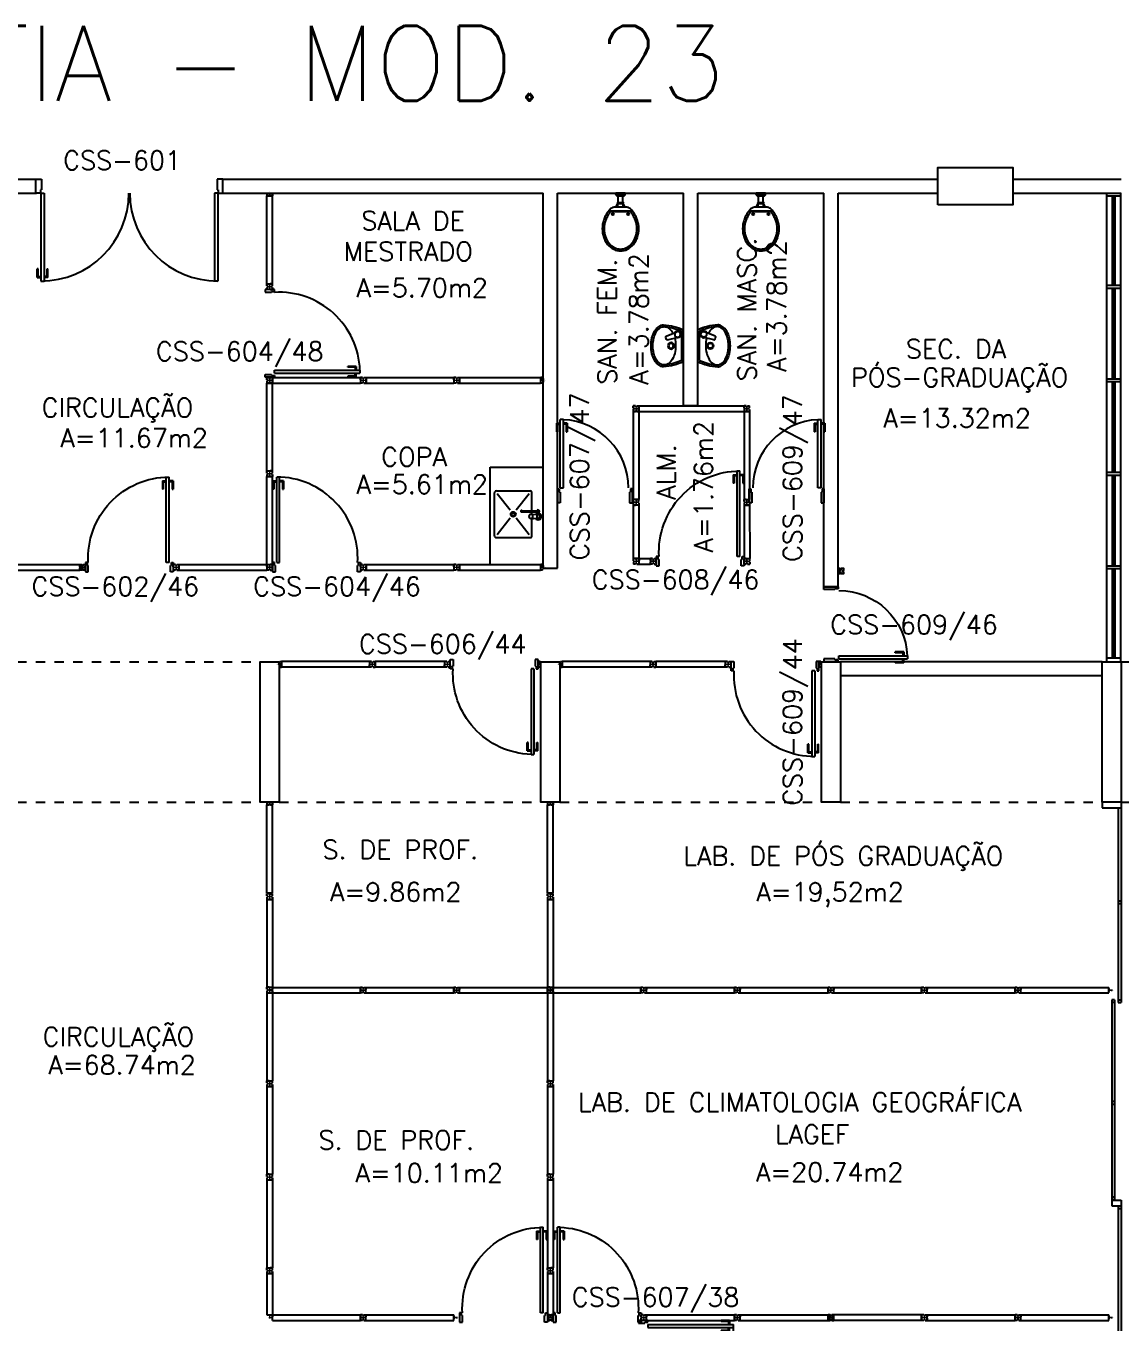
# Model space of a CAD drawing. Extents: x 0 to 244, y -71 to 76.
# Drawn here: x 132.47 to 144.17, y -16.8 to -2.93 of the extents above; entities that cross this region are included whole.
import ezdxf
from ezdxf.enums import TextEntityAlignment as Align

# ---------------------------------------------------------------- set-up
doc = ezdxf.new("R2010")
doc.units = 0
doc.header["$LTSCALE"] = 0.01
doc.header["$MEASUREMENT"] = 0
doc.linetypes.add('HIDDEN2', pattern=[0.1875, 0.125, -0.0625])
doc.layers.get('0').update_dxf_attribs({"linetype": 'CONTINUOUS'})
for name, color, linetype in [('ALV', 2, 'CONTINUOUS'), ('APSAN', 1, 'CONTINUOUS'), ('DIV', 2, 'CONTINUOUS'), ('ESQ', 1, 'CONTINUOUS'), ('ESTR', 3, 'CONTINUOUS'), ('PROJ', 1, 'HIDDEN2'), ('TEXTO', 2, 'CONTINUOUS'), ('TEXTO-ENDEREÇO', 2, 'CONTINUOUS'), ('USO', 2, 'CONTINUOUS'), ('ÁREA', 2, 'CONTINUOUS')]:
    doc.layers.add(name, color=color, linetype=linetype)
doc.layers.get('0').freeze()
doc.styles.add('1', font='romans.shx')
doc.styles.add('UNB-100', font='simplex.shx', dxfattribs={"height": 0.2})
doc.styles.add('UNB-100-1', font='simplex.shx', dxfattribs={"height": 0.2})

# ---------------------------------------------------------------- blocks, each defined once
blk = doc.blocks.new('PILAR-SSN')
blk.add_lwpolyline([(0.197, -26.452), (0.197, -27.952), (-0.003, -27.952), (-0.003, -26.452)], close=True)
blk = doc.blocks.new('PDV2E-SSN')
at = {"layer": 'DIV'}
for p, q in [((0.034, 0.925), (0.034, 0.835)), ((0.034, 0.925), (0.074, 0.925)), ((0.044, 0.835), (0.034, 0.835)), ((0.044, 0.915), (0.044, 0.835)), ((0.044, 0.915), (0.074, 0.915)), ((0.076, 0.05), (0.076, 0.965)), ((0.106, 0.965), (0.076, 0.965)), ((0.106, 0.05), (0.106, 0.965)), ((0.148, 0.925), (0.108, 0.925)), ((0.138, 0.915), (0.108, 0.915)), ((0.138, 0.915), (0.138, 0.835)), ((0.138, 0.835), (0.148, 0.835)), ((0.148, 0.925), (0.148, 0.835)), ((0.031, 0.05), (0.031, -0.05)), ((0.051, 0.05), (0.031, 0.05)), ((0.051, 0.02), (0.051, 0.05)), ((0.051, 0.02), (0.061, 0.02)), ((0.061, -0.05), (0.061, 0.02)), ((0.076, 0.05), (0.106, 0.05)), ((0.95, 0.02), (0.94, 0.02)), ((0.94, -0.05), (0.94, 0.02)), ((0.95, 0.02), (0.95, 0.05)), ((0.95, 0.05), (0.97, 0.05)), ((0.97, 0.05), (0.97, 0.035)), ((0.97, 0.035), (0.97, -0.035)), ((0.031, -0.05), (0.061, -0.05)), ((0.97, -0.05), (0.94, -0.05)), ((0.97, -0.035), (0.97, -0.05))]:
    blk.add_line(p, q, dxfattribs=at)
at = {"layer": 'DIV', "color": 1}
blk.add_arc((0.076, 0.1), 0.865, 356.6786, 90, dxfattribs=at)
blk = doc.blocks.new('PDV2D-SSN')
at = {"color": 2}
for p, q in [((-0.148, 0.925), (-0.108, 0.925)), ((-0.148, 0.925), (-0.148, 0.835)), ((-0.138, 0.915), (-0.108, 0.915)), ((-0.138, 0.915), (-0.138, 0.835)), ((-0.106, 0.05), (-0.106, 0.965)), ((-0.076, 0.05), (-0.076, 0.965)), ((-0.034, 0.925), (-0.074, 0.925)), ((-0.044, 0.915), (-0.074, 0.915)), ((-0.044, 0.915), (-0.044, 0.835)), ((-0.044, 0.835), (-0.034, 0.835)), ((-0.034, 0.925), (-0.034, 0.835)), ((-0.076, 0.05), (-0.106, 0.05))]:
    blk.add_line(p, q, dxfattribs=at)
for p, q in [((-0.138, 0.835), (-0.148, 0.835)), ((-0.106, 0.965), (-0.076, 0.965)), ((-0.95, 0.05), (-0.97, 0.05)), ((-0.97, 0.05), (-0.97, 0.035)), ((-0.97, 0.035), (-0.97, -0.035)), ((-0.95, 0.02), (-0.95, 0.05)), ((-0.95, 0.02), (-0.94, 0.02)), ((-0.94, -0.05), (-0.94, 0.02)), ((-0.051, 0.02), (-0.061, 0.02)), ((-0.061, -0.05), (-0.061, 0.02)), ((-0.051, 0.05), (-0.031, 0.05)), ((-0.051, 0.02), (-0.051, 0.05)), ((-0.031, 0.05), (-0.031, -0.05)), ((-0.97, -0.035), (-0.97, -0.05)), ((-0.97, -0.05), (-0.94, -0.05)), ((-0.031, -0.05), (-0.061, -0.05))]:
    blk.add_line(p, q)
at = {"color": 1}
blk.add_arc((-0.076, 0.1), 0.865, 91.988, 183.3214, dxfattribs=at)
blk = doc.blocks.new('MDIVMT-SSN')
for p, q in [((-0.03, 0.03), (-0.03, 0.006)), ((-0.008, 0.03), (-0.03, 0.03)), ((-0.0185, 0.006), (-0.03, 0.006)), ((-0.0185, -0.006), (-0.0185, 0.006)), ((-0.008, 0.03), (-0.008, 0.02)), ((-0.008, 0.02), (0.008, 0.02)), ((-0.0051, 0), (0.0051, 0)), ((-0.0051, 0), (0.0051, 0)), ((0, -0.0051), (0, 0.0051)), ((0, -0.0051), (0, 0.0051)), ((0.008, 0.03), (0.008, 0.02)), ((0.008, 0.03), (0.03, 0.03)), ((0.0205, 0.006), (0.03, 0.006)), ((0.0205, -0.006), (0.0205, 0.006)), ((0.0205, 0.006), (0.03, 0.006)), ((0.0205, -0.006), (0.0205, 0.006)), ((0.03, 0.03), (0.03, -0.03)), ((0.03, 0.03), (0.47, 0.03)), ((0.03, 0.006), (0.03, 0.03)), ((0.03, 0.009), (0.03, 0.027)), ((0.03, 0.005), (0.03, -0.005)), ((0.47, 0.03), (0.47, -0.03)), ((0.4795, 0.006), (0.47, 0.006)), ((0.47, 0.005), (0.47, -0.005)), ((0.4795, -0.006), (0.4795, 0.006)), ((0.4949, 0), (0.5051, 0)), ((0.5051, 0), (0.4949, 0)), ((0.5, -0.0051), (0.5, 0.0051)), ((-0.0185, -0.006), (-0.03, -0.006)), ((-0.03, -0.03), (-0.03, -0.006)), ((-0.008, -0.03), (-0.03, -0.03)), ((-0.008, -0.03), (-0.008, -0.02)), ((-0.008, -0.02), (0.008, -0.02)), ((0.008, -0.03), (0.008, -0.02)), ((0.008, -0.03), (0.03, -0.03)), ((0.0205, -0.006), (0.03, -0.006)), ((0.0205, -0.006), (0.03, -0.006)), ((0.03, -0.006), (0.03, -0.03)), ((0.03, -0.03), (0.03, -0.009)), ((0.03, -0.009), (0.03, -0.027)), ((0.03, -0.03), (0.47, -0.03)), ((0.4795, -0.006), (0.47, -0.006))]:
    blk.add_line(p, q)
blk = doc.blocks.new('ESQCD-SSN')
for p, q in [((0, 0), (0, -0.06)), ((0.2, 0), (0.2, -2.143)), ((0, -0.06), (0.2, -0.06)), ((0.17, -0.06), (0.17, -2.143)), ((0.17, -1.056), (0.2, -1.056)), ((0.17, -1.086), (0.2, -1.086)), ((0.1, -2.113), (0.1, -4.253)), ((0.13, -2.113), (0.1, -2.113)), ((0.13, -2.143), (0.1, -2.143)), ((0.13, -2.113), (0.13, -4.253)), ((0.17, -2.113), (0.2, -2.113)), ((0.17, -2.143), (0.2, -2.143)), ((0.1, -3.199), (0.13, -3.199)), ((0.1, -3.229), (0.13, -3.229)), ((0.13, -4.223), (0.1, -4.223)), ((0.13, -4.253), (0.1, -4.253)), ((0.1, -4.256), (0.1, -4.316)), ((0.1, -4.256), (0.2, -4.256)), ((0.2, -4.256), (0.2, -6.443)), ((0.1, -4.316), (0.2, -4.316)), ((0.17, -4.316), (0.17, -6.443)), ((0.17, -4.346), (0.2, -4.346))]:
    blk.add_line(p, q)
blk = doc.blocks.new('DIV-SSN')
for p, q in [((-0.005, 0), (0.005, 0)), ((0, 0.005), (0, -0.005)), ((-0.03, -0.03), (-0.03, -0.97)), ((0.03, -0.03), (-0.03, -0.03)), ((-0.03, -0.03), (-0.009, -0.03)), ((-0.009, -0.03), (-0.027, -0.03)), ((-0.006, -0.02), (0.006, -0.02)), ((-0.006, -0.02), (-0.006, -0.03)), ((-0.005, -0.022), (0.005, -0.022)), ((-0.005, -0.022), (-0.005, -0.029)), ((0.005, -0.029), (-0.005, -0.029)), ((0.005, -0.03), (-0.005, -0.03)), ((0.005, -0.022), (0.005, -0.029)), ((0.006, -0.02), (0.006, -0.03)), ((0.03, -0.03), (0.03, -0.97)), ((0.03, -0.97), (-0.03, -0.97)), ((-0.006, -0.98), (-0.006, -0.97)), ((0.005, -0.97), (-0.005, -0.97)), ((0.006, -0.98), (0.006, -0.97)), ((0.007, -0.999), (-0.007, -0.999)), ((-0.006, -0.98), (0.006, -0.98)), ((0, -0.991), (0, -1.006))]:
    blk.add_line(p, q)
blk = doc.blocks.new('MTT-SSN')
for p, q in [((-0.0051, 0), (0.0051, 0)), ((0, -0.0051), (0, 0.0051))]:
    blk.add_line(p, q)
blk.add_lwpolyline([(-0.008, 0.03), (-0.008, 0.02), (0.008, 0.02), (0.008, 0.03), (0.03, 0.03), (0.03, 0.006), (0.0205, 0.006), (0.0205, -0.006), (0.03, -0.006), (0.03, -0.03), (0.008, -0.03), (0.008, -0.02), (-0.008, -0.02), (-0.008, -0.03), (-0.03, -0.03), (-0.03, -0.006), (-0.0185, -0.006), (-0.0185, 0.006), (-0.03, 0.006), (-0.03, 0.03)], close=True)
blk = doc.blocks.new('DIVMT-SSN')
for p, q in [((-0.03, 0.008), (-0.03, 0.03)), ((-0.006, 0.03), (-0.03, 0.03)), ((-0.03, 0.008), (-0.02, 0.008)), ((-0.02, -0.008), (-0.02, 0.008)), ((-0.006, 0.02), (-0.006, 0.03)), ((0.006, 0.02), (-0.006, 0.02)), ((-0.005, 0), (0.005, 0)), ((0.005, 0), (-0.005, 0)), ((0, 0.005), (0, -0.005)), ((0, -0.005), (0, 0.005)), ((0.006, 0.03), (0.03, 0.03)), ((0.006, 0.02), (0.006, 0.03)), ((0.03, 0.008), (0.02, 0.008)), ((0.02, -0.008), (0.02, 0.008)), ((0.03, 0.008), (0.03, 0.03)), ((-0.03, -0.008), (-0.03, -0.03)), ((-0.03, -0.008), (-0.02, -0.008)), ((-0.03, -0.03), (-0.03, -0.97)), ((-0.03, -0.03), (-0.009, -0.03)), ((0.03, -0.03), (-0.03, -0.03)), ((-0.03, -0.03), (-0.006, -0.03)), ((-0.009, -0.03), (-0.027, -0.03)), ((-0.006, -0.02), (-0.006, -0.03)), ((-0.006, -0.02), (0.006, -0.02)), ((-0.006, -0.02), (-0.006, -0.03)), ((0.006, -0.02), (-0.006, -0.02)), ((0.005, -0.03), (-0.005, -0.03)), ((0.006, -0.02), (0.006, -0.03)), ((0.006, -0.02), (0.006, -0.03)), ((0.03, -0.03), (0.006, -0.03)), ((0.03, -0.008), (0.02, -0.008)), ((0.03, -0.008), (0.03, -0.03)), ((0.03, -0.03), (0.03, -0.97)), ((0.03, -0.97), (-0.03, -0.97)), ((-0.006, -0.98), (-0.006, -0.97)), ((0.005, -0.97), (-0.005, -0.97)), ((0.006, -0.98), (0.006, -0.97)), ((-0.006, -0.98), (0.006, -0.98)), ((0.006, -1.001), (-0.006, -1.001)), ((0, -0.994), (0, -1.007)), ((0, -1.02), (0, -1.021))]:
    blk.add_line(p, q)
blk = doc.blocks.new('DIVINI-SSN')
for p, q in [((-0.02, 0), (-0.02, -0.008)), ((-0.02, 0), (0.02, 0)), ((0, 0.005), (0, -0.005)), ((0.02, 0), (0.02, -0.008)), ((-0.03, -0.008), (-0.02, -0.008)), ((-0.03, -0.008), (-0.03, -0.028)), ((-0.03, -0.028), (-0.008, -0.028)), ((-0.03, -0.03), (0.03, -0.03)), ((-0.03, -0.975), (-0.03, -0.03)), ((-0.009, -0.03), (-0.027, -0.03)), ((-0.008, -0.019), (0.008, -0.019)), ((-0.008, -0.019), (-0.008, -0.028)), ((-0.006, -0.021), (-0.006, -0.03)), ((0.006, -0.021), (-0.006, -0.021)), ((-0.006, -0.023), (-0.006, -0.027)), ((-0.004, -0.021), (0.004, -0.021)), ((0.006, -0.021), (0.006, -0.03)), ((0.006, -0.023), (0.006, -0.027)), ((0.008, -0.019), (0.008, -0.028)), ((0.03, -0.028), (0.008, -0.028)), ((0.009, -0.03), (0.027, -0.03)), ((0.03, -0.008), (0.02, -0.008)), ((0.03, -0.008), (0.03, -0.028)), ((0.03, -0.975), (0.03, -0.03)), ((-0.03, -0.975), (0.03, -0.975)), ((-0.006, -0.985), (-0.006, -0.975)), ((0.006, -0.985), (-0.006, -0.985)), ((0.006, -1.01), (-0.006, -1.01)), ((0, -1.003), (0, -1.018)), ((0.006, -0.985), (0.006, -0.975)), ((0.03, -0.975), (0.009, -0.975))]:
    blk.add_line(p, q)
blk = doc.blocks.new('MTINI-SSN')
for p, q in [((-0.03, 0.008), (-0.03, 0.028)), ((-0.03, 0.028), (-0.008, 0.028)), ((-0.03, 0.008), (-0.02, 0.008)), ((-0.02, 0), (-0.02, 0.008)), ((-0.001, 0), (-0.02, 0)), ((-0.008, 0.019), (-0.008, 0.028)), ((0.008, 0.019), (-0.008, 0.019)), ((0.005, 0), (-0.005, 0)), ((0.02, 0), (-0.001, 0)), ((0, -0.005), (0, 0.005)), ((0.008, 0.019), (0.008, 0.028)), ((0.03, 0.028), (0.008, 0.028)), ((0.03, 0.008), (0.02, 0.008)), ((0.02, 0), (0.02, 0.008)), ((0.03, 0.008), (0.03, 0.028))]:
    blk.add_line(p, q)
blk = doc.blocks.new('PTDP-SSN')
at = {"color": 2}
for p, q in [((0.055, 1.015), (0.09, 1.015)), ((0.055, 0.075), (0.055, 1.015)), ((0.09, 0.075), (0.09, 1.015)), ((1.91, 0.075), (1.91, 1.015)), ((1.945, 1.015), (1.91, 1.015)), ((1.945, 0.075), (1.945, 1.015)), ((0.05, 0.075), (0, 0.075)), ((0, 0.075), (0, -0.075)), ((0.05, 0.04), (0.05, 0.075)), ((0.06, 0.04), (0.05, 0.04)), ((0.055, 0.075), (0.09, 0.075)), ((0.06, -0.075), (0.06, 0.04)), ((1.945, 0.075), (1.91, 0.075)), ((1.94, -0.075), (1.94, 0.04)), ((1.94, 0.04), (1.95, 0.04)), ((1.95, 0.04), (1.95, 0.075)), ((1.95, 0.075), (2, 0.075)), ((2, 0.075), (2, -0.075)), ((0, -0.075), (0.06, -0.075)), ((2, -0.075), (1.94, -0.075))]:
    blk.add_line(p, q, dxfattribs=at)
at = {"color": 1}
for centre, start, end in [((0.055, 0.075), 0, 90), ((1.945, 0.075), 90, 180)]:
    blk.add_arc(centre, 0.94, start, end, dxfattribs=at)
blk = doc.blocks.new('ESQC1-SSN')
for p, q in [((0, -5), (0, 0)), ((0.15, -5), (0.15, 0)), ((0, -0.03), (0.15, -0.03)), ((0.06, -0.985), (0.06, -0.03)), ((0.075, -0.985), (0.075, -0.03)), ((0.09, -0.985), (0.09, -0.03)), ((0, -0.985), (0.15, -0.985)), ((0, -1.015), (0.15, -1.015)), ((0.06, -1.985), (0.06, -1.015)), ((0.075, -1.985), (0.075, -1.015)), ((0.09, -1.985), (0.09, -1.015)), ((0, -1.985), (0.15, -1.985)), ((0, -2.015), (0.15, -2.015)), ((0.06, -2.985), (0.06, -2.015)), ((0.06, -2.985), (0.06, -2.015)), ((0.075, -2.985), (0.075, -2.015)), ((0.09, -2.985), (0.09, -2.015)), ((0, -2.985), (0.15, -2.985)), ((0, -3.015), (0.15, -3.015)), ((0.06, -3.985), (0.06, -3.015)), ((0.06, -3.985), (0.06, -3.015)), ((0.075, -3.985), (0.075, -3.015)), ((0.09, -3.985), (0.09, -3.015)), ((0, -3.985), (0.15, -3.985)), ((0, -4.015), (0.15, -4.015)), ((0.06, -4.97), (0.06, -4.015)), ((0.075, -4.97), (0.075, -4.015)), ((0.09, -4.97), (0.09, -4.015)), ((0, -4.97), (0.15, -4.97))]:
    blk.add_line(p, q)
blk = doc.blocks.new('PE80-SSN')
at = {"color": 2}
for p, q in [((0.075, 0), (-0.075, 0)), ((-0.075, -0.03), (-0.075, 0)), ((0.075, 0), (0.075, -0.02)), ((0.04, -0.03), (-0.075, -0.03)), ((0.075, -0.02), (0.04, -0.02)), ((0.04, -0.03), (0.04, -0.02)), ((0.085, -0.03), (0.817, -0.03)), ((0.085, -0.03), (0.085, -0.065)), ((0.085, -0.065), (0.817, -0.065)), ((0.817, -0.065), (0.817, -0.03))]:
    blk.add_line(p, q, dxfattribs=at)
at = {"color": 1}
for p, q in [((0.777, 0.01), (0.687, 0.01)), ((0.687, 0), (0.687, 0.01)), ((0.777, 0.01), (0.777, -0.03)), ((0.767, 0), (0.687, 0)), ((0.767, -0.095), (0.687, -0.095)), ((0.687, -0.095), (0.687, -0.105)), ((0.777, -0.105), (0.687, -0.105)), ((0.767, 0), (0.767, -0.03)), ((0.767, -0.095), (0.767, -0.065)), ((0.777, -0.105), (0.777, -0.065))]:
    blk.add_line(p, q, dxfattribs=at)
for p, q in [((0.04, -0.771), (-0.075, -0.771)), ((-0.075, -0.771), (-0.075, -0.801)), ((0.075, -0.801), (-0.075, -0.801)), ((0.075, -0.802), (-0.075, -0.802)), ((0.04, -0.771), (0.04, -0.781)), ((0.075, -0.781), (0.04, -0.781)), ((0.075, -0.801), (0.075, -0.781))]:
    blk.add_line(p, q)
blk.add_arc((0.085, -0.03), 0.731, 270, 357.3429, dxfattribs=at)
blk = doc.blocks.new('LAVAT-P')
for p, q in [((-0.17, 0), (0.17, 0)), ((-0.157, -0.02), (0.157, -0.02)), ((0.063, -0.173), (0.094, -0.055)), ((0.102, -0.187), (0.151, -0.074)), ((0.069, -0.185), (0.09, -0.192))]:
    blk.add_line(p, q)
for points in [[(0.083, -0.096, 0.121735), (-0.082, -0.096, 0.073747), (-0.145, -0.122, 0.106861), (-0.192, -0.165, 0.153587), (-0.205, -0.208, 0.153587)], [(-0.205, -0.208, 0.153587), (-0.192, -0.251, 0.106861), (-0.145, -0.294, 0.073747), (-0.082, -0.32, 0.060305), (0, -0.329, 0.060305), (0.082, -0.32, 0.073747), (0.145, -0.294, 0.106861), (0.192, -0.251, 0.153587), (0.205, -0.208, 0.153587), (0.192, -0.165, 0.106861), (0.145, -0.122, 0.014792), (0.133, -0.115, 0.039243)], [(-0.225, -0.214, 0.136108), (-0.208, -0.262, 0.106861), (-0.155, -0.311, 0.073747), (-0.087, -0.339, 0.060305), (0, -0.349, 0.060305), (0.087, -0.339, 0.073747), (0.155, -0.311, 0.106861), (0.208, -0.262, 0.136108), (0.225, -0.214, 0.062982)]]:
    blk.add_lwpolyline(points, format="xyb")
for centre, radius in [((0, -0.135), 0.0347), ((0, -0.135), 0.0265), ((0.122, -0.065), 0.03)]:
    blk.add_circle(centre, radius)
for centre, radius, start, end in [((0.376, -0.254), 0.602, 155.0201, 176.1902), ((-0.376, -0.254), 0.602, 3.8098, 24.9799), ((0.376, -0.254), 0.582, 156.2686, 173.4578), ((0.122, -0.065), 0.0361, 302.4689, 199.2518), ((-0.376, -0.254), 0.582, 6.5422, 23.7314), ((0.073, -0.176), 0.01, 165.2139, 250.8603), ((0.093, -0.183), 0.01, 250.8603, 336.5068)]:
    blk.add_arc(centre, radius, start, end)
blk = doc.blocks.new('PD80-SSN')
for p, q in [((-0.777, 0.01), (-0.777, -0.03)), ((-0.777, 0.01), (-0.687, 0.01)), ((-0.687, 0), (-0.687, 0.01)), ((-0.075, 0), (0.075, 0)), ((-0.075, 0), (-0.075, -0.02)), ((0.075, -0.03), (0.075, 0)), ((-0.817, -0.065), (-0.817, -0.03)), ((-0.085, -0.03), (-0.817, -0.03)), ((-0.085, -0.065), (-0.817, -0.065)), ((-0.777, -0.105), (-0.777, -0.065)), ((-0.777, -0.105), (-0.687, -0.105)), ((-0.767, 0), (-0.767, -0.03)), ((-0.767, 0), (-0.687, 0)), ((-0.767, -0.095), (-0.767, -0.065)), ((-0.767, -0.095), (-0.687, -0.095)), ((-0.687, -0.095), (-0.687, -0.105)), ((-0.085, -0.03), (-0.085, -0.065)), ((-0.075, -0.02), (-0.04, -0.02)), ((-0.04, -0.03), (-0.04, -0.02)), ((-0.04, -0.03), (0.075, -0.03)), ((-0.075, -0.781), (-0.04, -0.781)), ((-0.075, -0.801), (-0.075, -0.781)), ((-0.075, -0.801), (0.075, -0.801)), ((-0.075, -0.802), (0.075, -0.802)), ((-0.04, -0.771), (0.075, -0.771)), ((-0.04, -0.771), (-0.04, -0.781)), ((0.075, -0.771), (0.075, -0.801))]:
    blk.add_line(p, q)
blk.add_arc((-0.085, -0.03), 0.731, 182.6571, 270)
blk = doc.blocks.new('A$C73356FFD')
at = {"layer": 'DIV'}
for p, q in [((0.022, 0.06), (0, 0.06)), ((0, 0.06), (0, 0.036)), ((0, 0.06), (0, 0.039)), ((0, 0.039), (0, 0.057)), ((0.009, 0.036), (0, 0.036)), ((0.009, 0.036), (0, 0.036)), ((0.009, 0.024), (0, 0.024)), ((0.009, 0.024), (0, 0.024)), ((0, 0), (0, 0.024)), ((0.009, 0.024), (0.009, 0.036)), ((0.009, 0.036), (0.009, 0.024)), ((0.022, 0.06), (0.022, 0.05)), ((0.022, 0.05), (0.038, 0.05)), ((0.022, 0.01), (0.038, 0.01)), ((0.022, 0), (0.022, 0.01)), ((0.025, 0.03), (0.035, 0.03)), ((0.035, 0.03), (0.025, 0.03)), ((0.03, 0.025), (0.03, 0.035)), ((0.03, 0.035), (0.03, 0.025)), ((0.038, 0.06), (0.038, 0.05)), ((0.038, 0.06), (0.06, 0.06)), ((0.038, 0), (0.038, 0.01)), ((0.05, 0.024), (0.05, 0.036)), ((0.05, 0.036), (0.06, 0.036)), ((0.05, 0.024), (0.06, 0.024)), ((0.06, 0.036), (0.06, 0.06)), ((0.06, 0.024), (0.06, 0)), ((0.022, 0), (0, 0)), ((0.038, 0), (0.06, 0))]:
    blk.add_line(p, q, dxfattribs=at)
blk = doc.blocks.new('VDC-P')
for p, q in [((-0.127, 0.192), (0.127, 0.192)), ((-0.109, 0.202), (0.109, 0.202)), ((-0.068, 0.152), (0.068, 0.152)), ((-0.05, 0.152), (-0.03, 0.11)), ((-0.03, 0.152), (-0.03, 0.11)), ((0.03, 0.152), (0.03, 0.11)), ((0.05, 0.152), (0.03, 0.11)), ((-0.05, 0.015), (-0.05, 0)), ((-0.05, 0), (0.05, 0)), ((0.045, 0.02), (-0.045, 0.02)), ((-0.04, 0.025), (-0.04, 0.02)), ((0.035, 0.03), (-0.035, 0.03)), ((0.03, 0.11), (-0.03, 0.11)), ((0.03, 0.1), (-0.03, 0.1)), ((-0.025, 0.1), (-0.025, 0.03)), ((0.025, 0.1), (0.025, 0.03)), ((0.04, 0.025), (0.04, 0.02)), ((0.05, 0.015), (0.05, 0))]:
    blk.add_line(p, q)
for points in [[(0.16, 0.244, 0.050424), (0.18, 0.288, 0.082137), (0.195, 0.381, 0.082137), (0.18, 0.474, 0.090148), (0.138, 0.549, 0.104406), (0.073, 0.601, 0.117345), (0, 0.619, 0.117345), (-0.073, 0.601, 0.104406), (-0.138, 0.549, 0.090148), (-0.18, 0.474, 0.082137), (-0.195, 0.381, 0.082137)], [(0.142, 0.254, 0.050424), (0.161, 0.295, 0.082137), (0.175, 0.381, 0.082137), (0.161, 0.468, 0.090148), (0.122, 0.536, 0.104406), (0.064, 0.583, 0.117345), (0, 0.599, 0.117345), (-0.064, 0.583, 0.104406), (-0.122, 0.536, 0.090148), (-0.161, 0.468, 0.082137), (-0.175, 0.381, 0.082137)], [(-0.195, 0.381, 0.082137), (-0.18, 0.288, 0.050424), (-0.16, 0.244, 0.104406)], [(-0.175, 0.381, 0.082137), (-0.161, 0.295, 0.050424), (-0.142, 0.254, 0.050424)]]:
    blk.add_lwpolyline(points, format="xyb")
for centre in [(-0.083, 0.226), (0.083, 0.226)]:
    blk.add_circle(centre, 0.0101)
for centre, radius, start, end in [((0.08, 0.36), 0.266, 205.6863, 226.7558), ((0.08, 0.36), 0.246, 205.6863, 219.7706), ((-0.068, 0.202), 0.05, 226.7558, 270), ((0.068, 0.202), 0.05, 270, 313.2442), ((-0.08, 0.36), 0.266, 313.2442, 334.3137), ((-0.08, 0.36), 0.246, 320.2294, 334.3137), ((-0.045, 0.015), 0.005, 90, 180), ((-0.035, 0.025), 0.005, 90, 180), ((-0.03, 0.105), 0.005, 90, 270), ((0.03, 0.105), 0.005, 270, 90), ((0.035, 0.025), 0.005, 0, 90), ((0.045, 0.015), 0.005, 360, 90)]:
    blk.add_arc(centre, radius, start, end)
blk = doc.blocks.new('INOXA1-P')
for p, q in [((0.12, 0.23), (0.12, 0.047)), ((0.22, 0.25), (0.14, 0.25)), ((0.15, 0.22), (0.287, 0.043)), ((0.5, 0.25), (0.22, 0.25)), ((0.353, 0.043), (0.49, 0.22)), ((0.52, 0.23), (0.52, -0.23)), ((0.043, 0.008), (0.043, -0.022)), ((0.062, 0.04), (0.071, 0.04)), ((0.131, 0.048), (0.076, 0.043)), ((0.131, -0.002), (0.076, 0.003)), ((0.22, -0.027), (0.054, -0.027)), ((0.22, -0.037), (0.054, -0.037)), ((0.063, -0.003), (0.063, -0.021)), ((0.12, -0.001), (0.12, -0.027)), ((0.12, -0.037), (0.12, -0.23)), ((0.15, -0.22), (0.287, -0.043)), ((0.231, -0.027), (0.22, -0.027)), ((0.231, -0.037), (0.22, -0.037)), ((0.353, -0.043), (0.49, -0.22)), ((0.22, -0.25), (0.14, -0.25)), ((0.5, -0.25), (0.22, -0.25))]:
    blk.add_line(p, q)
blk.add_lwpolyline([(0.076, 0.003), (0.072, 0.004), (0.069, 0.009), (0.067, 0.015), (0.066, 0.023), (0.067, 0.031), (0.069, 0.037), (0.072, 0.042), (0.076, 0.043)])
blk.add_lwpolyline([(0.131, 0.048), (0.137, 0.046), (0.143, 0.041), (0.147, 0.033), (0.148, 0.023), (0.147, 0.013), (0.143, 0.006), (0.137, 0), (0.131, -0.002), (0.125, 0), (0.119, 0.006), (0.115, 0.013), (0.114, 0.023), (0.115, 0.033), (0.119, 0.041), (0.125, 0.046)], close=True)
for radius in [0.0266, 0.0163]:
    blk.add_circle((0.32, 0), radius)
for centre, radius, start, end in [((0.14, 0.23), 0.02, 90, 180), ((0.5, 0.23), 0.02, 360, 90), ((0.054, 0.023), 0.0349, 36.1705, 252.2568), ((0.054, 0.023), 0.0189, 62.7367, 235.7375), ((0.073, -0.003), 0.01, 102.8285, 180), ((0.054, 0.023), 0.0349, 285.5373, 323.9987), ((0.054, -0.032), 0.0145, 20.161, 339.839), ((0.054, -0.032), 0.005, 90.0037, 269.9963), ((0.231, -0.032), 0.00738, 222.6559, 137.3441), ((0.231, -0.032), 0.005, 269.9935, 90.0065), ((0.14, -0.23), 0.02, 180, 270), ((0.5, -0.23), 0.02, 270, 360)]:
    blk.add_arc(centre, radius, start, end)

msp = doc.modelspace()

# ---------------------------------------------------------------- linework, layer by layer
at = {"layer": 'ALV'}
for p, q in [((129.652, -4.572), (132.572, -4.572)), ((134.572, -4.572), (136.997, -4.572)), ((134.572, -4.722), (134.572, -4.572)), ((136.997, -4.572), (142.215, -4.572)), ((143.015, -4.572), (144.172, -4.572)), ((132.572, -4.732), (132.572, -4.582)), ((129.652, -4.722), (132.572, -4.722)), ((134.572, -4.722), (136.997, -4.722)), ((136.997, -4.722), (137.997, -4.722)), ((137.997, -8.733), (137.997, -4.722)), ((138.147, -8.733), (138.147, -4.721)), ((138.147, -4.721), (139.497, -4.721)), ((139.497, -6.996), (139.497, -4.721)), ((139.647, -6.996), (139.647, -4.721)), ((139.647, -4.721), (140.997, -4.721)), ((140.997, -8.931), (140.997, -4.721)), ((141.147, -8.931), (141.147, -4.721)), ((141.147, -4.721), (142.215, -4.721)), ((143.015, -4.721), (144.172, -4.721)), ((138.016, -6.722), (138.017, -6.722)), ((139.647, -6.996), (139.497, -6.996)), ((137.428, -8.692), (137.428, -7.652)), ((137.997, -8.733), (138.147, -8.733)), ((138.016, -8.722), (138.017, -8.722)), ((140.997, -8.931), (141.147, -8.931)), ((143.972, -9.732), (141.172, -9.732)), ((143.972, -9.882), (141.172, -9.882))]:
    msp.add_line(p, q, dxfattribs=at)
msp.add_lwpolyline([(142.215, -4.847), (142.215, -4.447), (143.015, -4.447), (143.015, -4.847)], close=True, dxfattribs=at)
at = {"layer": 'DIV'}
for p, q in [((137.042, -6.716), (137.042, -6.692)), ((137.064, -6.692), (137.042, -6.692)), ((137.051, -6.716), (137.042, -6.716)), ((137.042, -6.728), (137.042, -6.752)), ((137.051, -6.728), (137.042, -6.728)), ((137.064, -6.752), (137.042, -6.752)), ((137.051, -6.716), (137.051, -6.728)), ((137.064, -6.692), (137.064, -6.702)), ((137.08, -6.702), (137.064, -6.702)), ((137.064, -6.752), (137.064, -6.742)), ((137.08, -6.742), (137.064, -6.742)), ((137.067, -6.722), (137.077, -6.722)), ((137.077, -6.722), (137.067, -6.722)), ((137.072, -6.728), (137.072, -6.717)), ((137.072, -6.717), (137.072, -6.728)), ((137.08, -6.692), (137.102, -6.692)), ((137.08, -6.692), (137.08, -6.702)), ((137.08, -6.752), (137.08, -6.742)), ((137.08, -6.752), (137.102, -6.752)), ((137.092, -6.716), (137.102, -6.716)), ((137.092, -6.728), (137.092, -6.716)), ((137.092, -6.716), (137.102, -6.716)), ((137.092, -6.716), (137.092, -6.728)), ((137.092, -6.728), (137.102, -6.728)), ((137.092, -6.728), (137.102, -6.728)), ((137.102, -6.692), (137.102, -6.752)), ((137.102, -6.692), (137.102, -6.716)), ((137.102, -6.692), (137.966, -6.692)), ((137.102, -6.717), (137.102, -6.727)), ((137.102, -6.752), (137.102, -6.728)), ((137.102, -6.752), (137.102, -6.731)), ((137.102, -6.731), (137.102, -6.749)), ((137.102, -6.752), (137.966, -6.752)), ((137.966, -6.692), (137.966, -6.752)), ((137.976, -6.716), (137.966, -6.716)), ((137.966, -6.717), (137.966, -6.727)), ((137.976, -6.728), (137.966, -6.728)), ((137.976, -6.728), (137.976, -6.716)), ((137.99, -6.722), (138.004, -6.722)), ((137.997, -6.716), (137.997, -6.729)), ((138.959, -7.02), (138.959, -6.996)), ((138.981, -6.996), (138.959, -6.996)), ((138.969, -7.02), (138.959, -7.02)), ((138.959, -7.032), (138.959, -7.056)), ((138.969, -7.032), (138.959, -7.032)), ((138.981, -7.056), (138.959, -7.056)), ((138.969, -7.02), (138.969, -7.032)), ((138.981, -6.996), (138.981, -7.006)), ((138.997, -7.006), (138.981, -7.006)), ((138.981, -7.056), (138.981, -7.046)), ((138.997, -7.046), (138.981, -7.046)), ((138.984, -7.026), (138.994, -7.026)), ((138.994, -7.026), (138.984, -7.026)), ((138.989, -7.032), (138.989, -7.021)), ((138.989, -7.021), (138.989, -7.032)), ((138.997, -6.996), (139.019, -6.996)), ((138.997, -6.996), (138.997, -7.006)), ((138.997, -7.056), (138.997, -7.046)), ((138.997, -7.056), (139.019, -7.056)), ((139.01, -7.02), (139.019, -7.02)), ((139.01, -7.032), (139.01, -7.02)), ((139.01, -7.02), (139.019, -7.02)), ((139.01, -7.02), (139.01, -7.032)), ((139.01, -7.032), (139.019, -7.032)), ((139.01, -7.032), (139.019, -7.032)), ((139.019, -6.996), (139.019, -7.056)), ((139.019, -6.996), (139.019, -7.02)), ((139.019, -6.996), (140.142, -6.996)), ((139.019, -7.021), (139.019, -7.031)), ((139.019, -7.056), (139.019, -7.032)), ((139.019, -7.056), (139.019, -7.035)), ((139.019, -7.035), (139.019, -7.053)), ((139.019, -7.056), (140.142, -7.056)), ((140.142, -6.996), (140.142, -7.056)), ((137.428, -7.652), (137.997, -7.652)), ((138.959, -8.018), (138.959, -7.996)), ((138.983, -7.996), (138.959, -7.996)), ((138.959, -8.018), (138.969, -8.018)), ((138.959, -8.034), (138.959, -8.056)), ((138.959, -8.034), (138.969, -8.034)), ((138.969, -8.034), (138.969, -8.018)), ((138.983, -8.006), (138.983, -7.996)), ((138.995, -8.006), (138.983, -8.006)), ((138.984, -8.026), (138.994, -8.026)), ((138.994, -8.026), (138.984, -8.026)), ((138.989, -8.021), (138.989, -8.032)), ((138.989, -8.032), (138.989, -8.021)), ((138.995, -7.996), (139.019, -7.996)), ((138.995, -8.006), (138.995, -7.996)), ((139.019, -8.018), (139.009, -8.018)), ((139.009, -8.034), (139.009, -8.018)), ((139.019, -8.034), (139.009, -8.034)), ((139.019, -8.018), (139.019, -7.996)), ((139.019, -8.034), (139.019, -8.056)), ((140.166, -7.996), (140.142, -7.996)), ((140.142, -8.018), (140.142, -7.996)), ((140.142, -8.018), (140.152, -8.018)), ((140.142, -8.034), (140.142, -8.056)), ((140.142, -8.034), (140.152, -8.034)), ((140.152, -8.034), (140.152, -8.018)), ((140.166, -8.006), (140.166, -7.996)), ((140.166, -8.006), (140.178, -8.006)), ((140.177, -8.026), (140.167, -8.026)), ((140.167, -8.026), (140.177, -8.026)), ((140.172, -8.021), (140.172, -8.032)), ((140.172, -8.032), (140.172, -8.021)), ((140.178, -7.996), (140.202, -7.996)), ((140.178, -8.006), (140.178, -7.996)), ((140.202, -8.018), (140.192, -8.018)), ((140.192, -8.034), (140.192, -8.018)), ((140.202, -8.034), (140.192, -8.034)), ((140.202, -8.018), (140.202, -7.996)), ((140.202, -8.034), (140.202, -8.056)), ((138.959, -8.056), (138.959, -8.628)), ((138.959, -8.056), (138.98, -8.056)), ((139.019, -8.056), (138.959, -8.056)), ((138.959, -8.056), (138.983, -8.056)), ((138.98, -8.056), (138.962, -8.056)), ((138.983, -8.047), (138.983, -8.056)), ((138.983, -8.047), (138.995, -8.047)), ((138.983, -8.047), (138.983, -8.056)), ((138.995, -8.047), (138.983, -8.047)), ((138.994, -8.056), (138.984, -8.056)), ((138.995, -8.047), (138.995, -8.056)), ((138.995, -8.047), (138.995, -8.056)), ((139.019, -8.056), (138.995, -8.056)), ((139.019, -8.056), (139.019, -8.628)), ((140.142, -8.056), (140.143, -8.627)), ((140.142, -8.056), (140.202, -8.056)), ((140.142, -8.056), (140.166, -8.056)), ((140.166, -8.047), (140.166, -8.056)), ((140.178, -8.047), (140.166, -8.047)), ((140.166, -8.047), (140.166, -8.056)), ((140.166, -8.047), (140.178, -8.047)), ((140.167, -8.056), (140.177, -8.056)), ((140.178, -8.047), (140.178, -8.056)), ((140.178, -8.047), (140.178, -8.056)), ((140.202, -8.056), (140.178, -8.056)), ((140.202, -8.056), (140.181, -8.056)), ((140.181, -8.056), (140.199, -8.056)), ((140.202, -8.056), (140.203, -8.627)), ((137.042, -8.716), (137.042, -8.692)), ((137.064, -8.692), (137.042, -8.692)), ((137.051, -8.716), (137.042, -8.716)), ((137.042, -8.728), (137.042, -8.752)), ((137.051, -8.728), (137.042, -8.728)), ((137.051, -8.716), (137.051, -8.728)), ((137.064, -8.692), (137.064, -8.702)), ((137.08, -8.702), (137.064, -8.702)), ((137.067, -8.722), (137.077, -8.722)), ((137.077, -8.722), (137.067, -8.722)), ((137.072, -8.728), (137.072, -8.717)), ((137.072, -8.717), (137.072, -8.728)), ((137.08, -8.692), (137.102, -8.692)), ((137.08, -8.692), (137.08, -8.702)), ((137.092, -8.716), (137.102, -8.716)), ((137.092, -8.728), (137.092, -8.716)), ((137.092, -8.716), (137.102, -8.716)), ((137.092, -8.716), (137.092, -8.728)), ((137.092, -8.728), (137.102, -8.728)), ((137.092, -8.728), (137.102, -8.728)), ((137.102, -8.692), (137.966, -8.692)), ((137.102, -8.692), (137.102, -8.752)), ((137.102, -8.692), (137.102, -8.716)), ((137.102, -8.717), (137.102, -8.727)), ((137.102, -8.752), (137.102, -8.728)), ((137.102, -8.752), (137.102, -8.731)), ((137.102, -8.731), (137.102, -8.749)), ((137.966, -8.692), (137.966, -8.752)), ((137.976, -8.716), (137.966, -8.716)), ((137.966, -8.717), (137.966, -8.727)), ((137.976, -8.728), (137.966, -8.728)), ((137.976, -8.728), (137.976, -8.716)), ((137.99, -8.722), (138.004, -8.722)), ((137.997, -8.716), (137.997, -8.729)), ((139.019, -8.628), (138.959, -8.628)), ((138.96, -8.652), (138.96, -8.628)), ((138.982, -8.628), (138.96, -8.628)), ((138.969, -8.652), (138.96, -8.652)), ((138.969, -8.664), (138.96, -8.664)), ((138.96, -8.664), (138.96, -8.688)), ((138.982, -8.688), (138.96, -8.688)), ((138.969, -8.664), (138.969, -8.652)), ((138.982, -8.628), (138.982, -8.638)), ((138.998, -8.637), (138.982, -8.638)), ((138.998, -8.677), (138.982, -8.678)), ((138.982, -8.688), (138.982, -8.678)), ((138.995, -8.658), (138.985, -8.658)), ((138.985, -8.658), (138.995, -8.658)), ((138.99, -8.663), (138.99, -8.652)), ((138.99, -8.652), (138.99, -8.663)), ((138.998, -8.627), (138.998, -8.637)), ((138.998, -8.627), (139.02, -8.627)), ((138.998, -8.687), (138.998, -8.677)), ((138.998, -8.687), (139.02, -8.687)), ((139.01, -8.663), (139.01, -8.651)), ((139.01, -8.651), (139.02, -8.651)), ((139.01, -8.651), (139.01, -8.663)), ((139.01, -8.651), (139.02, -8.651)), ((139.01, -8.663), (139.02, -8.663)), ((139.01, -8.663), (139.02, -8.663)), ((139.02, -8.627), (139.02, -8.651)), ((139.02, -8.687), (139.02, -8.627)), ((139.02, -8.627), (139.02, -8.648)), ((139.02, -8.627), (139.143, -8.627)), ((139.02, -8.648), (139.02, -8.63)), ((139.02, -8.662), (139.02, -8.652)), ((139.02, -8.687), (139.02, -8.663)), ((139.02, -8.687), (139.143, -8.687)), ((139.143, -8.627), (139.143, -8.687)), ((140.143, -8.687), (140.143, -8.627)), ((140.143, -8.627), (140.143, -8.648)), ((140.143, -8.687), (140.143, -8.627)), ((140.165, -8.627), (140.143, -8.627)), ((140.143, -8.627), (140.143, -8.651)), ((140.143, -8.627), (140.203, -8.627)), ((140.143, -8.628), (140.203, -8.628)), ((140.143, -8.648), (140.143, -8.63)), ((140.152, -8.651), (140.143, -8.651)), ((140.152, -8.651), (140.143, -8.651)), ((140.143, -8.662), (140.143, -8.652)), ((140.152, -8.663), (140.143, -8.663)), ((140.143, -8.687), (140.143, -8.663)), ((140.152, -8.663), (140.143, -8.663)), ((140.165, -8.687), (140.143, -8.687)), ((140.152, -8.651), (140.152, -8.663)), ((140.152, -8.663), (140.152, -8.651)), ((140.165, -8.627), (140.165, -8.637)), ((140.165, -8.637), (140.181, -8.638)), ((140.165, -8.687), (140.165, -8.677)), ((140.165, -8.677), (140.181, -8.678)), ((140.166, -8.657), (140.179, -8.657)), ((140.167, -8.636), (140.167, -8.627)), ((140.179, -8.636), (140.167, -8.636)), ((140.168, -8.627), (140.178, -8.627)), ((140.178, -8.658), (140.168, -8.658)), ((140.168, -8.658), (140.178, -8.658)), ((140.173, -8.65), (140.173, -8.664)), ((140.173, -8.652), (140.173, -8.663)), ((140.173, -8.663), (140.173, -8.652)), ((140.173, -8.676), (140.173, -8.678)), ((140.179, -8.636), (140.179, -8.627)), ((140.181, -8.628), (140.203, -8.628)), ((140.181, -8.628), (140.181, -8.638)), ((140.181, -8.688), (140.181, -8.678)), ((140.181, -8.688), (140.203, -8.688)), ((140.193, -8.652), (140.203, -8.652)), ((140.193, -8.664), (140.193, -8.652)), ((140.193, -8.664), (140.203, -8.664)), ((140.203, -8.652), (140.203, -8.628)), ((140.203, -8.664), (140.203, -8.688)), ((137.064, -8.752), (137.042, -8.752)), ((137.064, -8.752), (137.064, -8.742)), ((137.08, -8.742), (137.064, -8.742)), ((137.08, -8.752), (137.08, -8.742)), ((137.08, -8.752), (137.102, -8.752)), ((137.102, -8.752), (137.966, -8.752)), ((136.15, -9.759), (136.149, -9.759)), ((136.176, -9.759), (136.162, -9.759)), ((136.169, -9.753), (136.169, -9.766)), ((136.19, -9.765), (136.19, -9.753)), ((136.19, -9.753), (136.199, -9.753)), ((136.19, -9.765), (136.199, -9.765)), ((136.199, -9.729), (136.199, -9.789)), ((136.942, -9.729), (136.199, -9.729)), ((136.199, -9.754), (136.199, -9.764)), ((136.942, -9.789), (136.199, -9.789)), ((136.942, -9.729), (136.942, -9.753)), ((136.964, -9.729), (136.942, -9.729)), ((136.942, -9.729), (136.942, -9.789)), ((136.952, -9.753), (136.942, -9.753)), ((136.952, -9.753), (136.942, -9.753)), ((136.942, -9.754), (136.942, -9.764)), ((136.952, -9.765), (136.942, -9.765)), ((136.942, -9.789), (136.942, -9.765)), ((136.952, -9.765), (136.942, -9.765)), ((136.942, -9.768), (136.942, -9.786)), ((136.942, -9.789), (136.942, -9.768)), ((136.964, -9.789), (136.942, -9.789)), ((136.952, -9.753), (136.952, -9.765)), ((136.952, -9.765), (136.952, -9.753)), ((136.964, -9.729), (136.964, -9.739)), ((136.964, -9.739), (136.98, -9.739)), ((136.964, -9.789), (136.964, -9.779)), ((136.964, -9.779), (136.98, -9.779)), ((136.967, -9.759), (136.977, -9.759)), ((136.977, -9.759), (136.967, -9.759)), ((136.972, -9.754), (136.972, -9.764)), ((136.972, -9.764), (136.972, -9.754)), ((136.98, -9.729), (136.98, -9.739)), ((136.98, -9.729), (137.002, -9.729)), ((136.98, -9.789), (136.98, -9.779)), ((136.98, -9.789), (137.002, -9.789)), ((136.993, -9.753), (136.993, -9.765)), ((136.993, -9.753), (137.002, -9.753)), ((136.993, -9.765), (137.002, -9.765)), ((137.002, -9.753), (137.002, -9.729)), ((137.002, -9.765), (137.002, -9.789)), ((139.15, -9.759), (139.149, -9.759)), ((139.176, -9.759), (139.162, -9.759)), ((139.169, -9.753), (139.169, -9.766)), ((139.19, -9.753), (139.199, -9.753)), ((139.19, -9.765), (139.19, -9.753)), ((139.19, -9.765), (139.199, -9.765)), ((139.199, -9.729), (139.199, -9.789)), ((139.942, -9.729), (139.199, -9.729)), ((139.199, -9.754), (139.199, -9.764)), ((139.942, -9.789), (139.199, -9.789)), ((139.942, -9.729), (139.942, -9.789)), ((139.964, -9.729), (139.942, -9.729)), ((139.942, -9.729), (139.942, -9.753)), ((139.952, -9.753), (139.942, -9.753)), ((139.952, -9.753), (139.942, -9.753)), ((139.942, -9.754), (139.942, -9.764)), ((139.952, -9.765), (139.942, -9.765)), ((139.942, -9.789), (139.942, -9.765)), ((139.952, -9.765), (139.942, -9.765)), ((139.942, -9.789), (139.942, -9.768)), ((139.942, -9.768), (139.942, -9.786)), ((139.964, -9.789), (139.942, -9.789)), ((139.952, -9.765), (139.952, -9.753)), ((139.952, -9.753), (139.952, -9.765)), ((139.964, -9.729), (139.964, -9.739)), ((139.964, -9.739), (139.98, -9.739)), ((139.964, -9.779), (139.98, -9.779)), ((139.964, -9.789), (139.964, -9.779)), ((139.977, -9.759), (139.967, -9.759)), ((139.967, -9.759), (139.977, -9.759)), ((139.972, -9.764), (139.972, -9.754)), ((139.972, -9.754), (139.972, -9.764)), ((139.98, -9.729), (140.002, -9.729)), ((139.98, -9.729), (139.98, -9.739)), ((139.98, -9.789), (139.98, -9.779)), ((139.98, -9.789), (140.002, -9.789)), ((139.993, -9.753), (140.002, -9.753)), ((139.993, -9.753), (139.993, -9.765)), ((139.993, -9.765), (140.002, -9.765)), ((140.002, -9.753), (140.002, -9.729)), ((140.002, -9.765), (140.002, -9.789))]:
    msp.add_line(p, q, dxfattribs=at)
at = {"layer": 'ESQ'}
for p, q in [((132.587, -5.622), (132.587, -5.532)), ((132.597, -5.532), (132.587, -5.532)), ((132.597, -5.612), (132.597, -5.532)), ((132.692, -5.612), (132.692, -5.532)), ((132.692, -5.532), (132.702, -5.532)), ((132.702, -5.622), (132.702, -5.532)), ((132.587, -5.622), (132.627, -5.622)), ((132.597, -5.612), (132.627, -5.612)), ((132.692, -5.612), (132.662, -5.612)), ((132.702, -5.622), (132.662, -5.622))]:
    msp.add_line(p, q, dxfattribs=at)
at = {"layer": 'PROJ'}
for p, q in [((132.172, -9.732), (134.972, -9.732)), ((144.172, -9.732), (146.972, -9.732)), ((132.172, -11.232), (134.972, -11.232)), ((135.172, -11.232), (137.972, -11.232)), ((138.172, -11.232), (140.972, -11.232)), ((141.172, -11.232), (143.972, -11.232)), ((144.172, -11.232), (146.972, -11.232))]:
    msp.add_line(p, q, dxfattribs=at)

# ---------------------------------------------------------------- block references
at = {"layer": 'APSAN'}
for name, p, rotation in [('VDC-P', (138.822, -4.721), 180), ('VDC-P', (140.322, -4.721), 180), ('LAVAT-P', (139.647, -6.354), 90), ('INOXA1-P', (137.995, -8.155), 180)]:
    msp.add_blockref(name, p, dxfattribs=dict(at, rotation=rotation))
at = {"layer": 'APSAN', "xscale": -1, "rotation": 270}
msp.add_blockref('LAVAT-P', (139.497, -6.354), dxfattribs=at)
at = {"layer": 'DIV'}
for name, p, rotation in [('DIVMT-SSN', (135.072, -5.722), 180), ('MTINI-SSN', (135.072, -4.722), 180), ('PDV2D-SSN', (135.072, -6.722), 270), ('DIVMT-SSN', (135.072, -6.722), 90), ('DIVMT-SSN', (135.072, -7.722), 180), ('DIVMT-SSN', (136.072, -6.722), 90), ('MTINI-SSN', (137.997, -6.722), 90), ('DIVMT-SSN', (138.989, -7.026), 359.9999999997557), ('DIVMT-SSN', (135.072, -8.722), 180), ('DIVMT-SSN', (132.072, -8.722), 90), ('DIVMT-SSN', (134.072, -8.722), 90), ('DIVMT-SSN', (136.072, -8.722), 90), ('MTINI-SSN', (137.997, -8.722), 90), ('PDV2E-SSN', (140.974, -9.779), 180), ('DIVMT-SSN', (142.071, -16.743), 270)]:
    msp.add_blockref(name, p, dxfattribs=dict(at, rotation=rotation))
at = {"layer": 'DIV', "xscale": -1}
for name, p, rotation in [('DIVMT-SSN', (140.172, -7.026), 2.442845925543224e-10), ('DIVMT-SSN', (136.169, -9.759), 270), ('MTINI-SSN', (135.172, -9.759), 270), ('PDV2D-SSN', (137.972, -9.759), 180), ('MTINI-SSN', (137.972, -9.759), 90), ('DIVMT-SSN', (139.169, -9.759), 270), ('MTINI-SSN', (138.172, -9.759), 270), ('MTINI-SSN', (140.972, -9.759), 90), ('DIV-SSN', (135.072, -13.243), 90), ('DIVMT-SSN', (136.071, -13.243), 90), ('DIVMT-SSN', (137.071, -13.243), 90), ('DIVMT-SSN', (138.071, -13.243), 90), ('DIVMT-SSN', (139.071, -13.243), 90), ('DIVMT-SSN', (140.071, -13.243), 90), ('DIVMT-SSN', (141.071, -13.243), 90), ('DIVMT-SSN', (142.071, -13.243), 90), ('DIVMT-SSN', (143.071, -13.243), 90), ('MDIVMT-SSN', (135.072, -16.243), 90), ('MDIVMT-SSN', (138.072, -16.243), 90), ('DIV-SSN', (135.072, -16.743), 90), ('DIVMT-SSN', (136.071, -16.743), 90), ('PDV2D-SSN', (139.063, -16.742), 270), ('DIVMT-SSN', (139.071, -16.743), 90), ('DIVMT-SSN', (140.071, -16.743), 90), ('DIVMT-SSN', (142.071, -16.743), 90), ('DIVMT-SSN', (143.071, -16.743), 90)]:
    msp.add_blockref(name, p, dxfattribs=dict(at, rotation=rotation))
for name, p in [('PDV2E-SSN', (134.073, -8.722)), ('PDV2E-SSN', (140.174, -8.657)), ('DIVINI-SSN', (135.072, -11.232)), ('DIVINI-SSN', (138.072, -11.232)), ('DIVMT-SSN', (135.072, -12.242)), ('DIVMT-SSN', (138.072, -12.242)), ('DIVMT-SSN', (135.072, -13.242)), ('DIVMT-SSN', (138.072, -13.242)), ('DIVMT-SSN', (135.072, -14.242)), ('DIVMT-SSN', (138.072, -14.242)), ('DIVMT-SSN', (135.072, -15.242)), ('DIVMT-SSN', (138.072, -15.242)), ('PDV2E-SSN', (138.072, -16.743)), ('PDV2D-SSN', (138.072, -16.743)), ('MTT-SSN', (138.072, -16.743)), ('MTT-SSN', (141.072, -16.743))]:
    msp.add_blockref(name, p, dxfattribs=at)
at = {"layer": 'DIV'}
for name, p in [('PDV2E-SSN', (135.072, -8.722)), ('MTT-SSN', (133.072, -8.722)), ('A$C73356FFD', (139.143, -8.687)), ('MTT-SSN', (141.177, -8.763))]:
    msp.add_blockref(name, p, dxfattribs=at)
at = {"layer": 'ESQ'}
for name, p, rotation in [('PTDP-SSN', (134.572, -4.647), 180), ('PE80-SSN', (138.147, -7.959), 90), ('PD80-SSN', (140.997, -7.959), 270)]:
    msp.add_blockref(name, p, dxfattribs=dict(at, rotation=rotation))
for name, p in [('ESQC1-SSN', (144.021, -4.721)), ('ESQCD-SSN', (143.972, -11.232))]:
    msp.add_blockref(name, p, dxfattribs=at)
at = {"layer": 'ESQ', "xscale": -1, "rotation": 180}
msp.add_blockref('PE80-SSN', (141.072, -9.732), dxfattribs=at)
at = {"layer": 'ESTR'}
for p in [(134.975, 16.72), (137.975, 16.72), (140.975, 16.72), (143.975, 16.72)]:
    msp.add_blockref('PILAR-SSN', p, dxfattribs=at)

# ---------------------------------------------------------------- texts
at = {"layer": 'TEXTO', "linetype": 'Continuous', "style": 'UNB-100'}
for s, p in [('SALA DE', (136.051, -5.117)), ('MESTRADO', (135.864, -5.445)), ('SEC. DA', (141.872, -6.487)), ('PÓS-GRADUAÇÃO', (141.285, -6.792)), ('CIRCULAÇÃO', (132.635, -7.114)), ('COPA', (136.264, -7.641)), ('S. DE PROF.', (135.637, -11.84)), ('LAB. DE PÓS GRADUAÇÃO', (139.494, -11.908)), ('CIRCULAÇÃO', (132.645, -13.841)), ('LAB. DE CLIMATOLOGIA GEOGRÁFICA', (138.368, -14.54)), ('LAGEF', (140.472, -14.884)), ('S. DE PROF.', (135.594, -14.946))]:
    msp.add_text(s, height=0.2, dxfattribs=at).set_placement(p)
for s, p in [('SAN. MASC.', (140.272, -6.732)), ('SAN. FEM.', (138.778, -6.769)), ('ALM.', (139.411, -7.998))]:
    msp.add_text(s, height=0.2, rotation=90, dxfattribs=at).set_placement(p)
at = {"layer": 'TEXTO', "style": 'UNB-100'}
for s, p in [('A=5.70m2', (136.702, -5.833)), ('A=11.67m2', (133.623, -7.439))]:
    msp.add_text(s, height=0.2, dxfattribs=at).set_placement(p, align=Align.CENTER)
at = {"layer": 'TEXTO-ENDEREÇO', "style": 'UNB-100-1'}
for s, p in [('CSS-601', (132.865, -4.471)), ('CSS-604/48', (133.856, -6.513)), ('CSS-608/46', (138.515, -8.953)), ('CSS-602/46', (132.526, -9.026)), ('CSS-604/46', (134.896, -9.026)), ('CSS-609/46', (141.064, -9.435)), ('CSS-606/44', (136.026, -9.642)), ('CSS-607/38', (138.301, -16.624))]:
    msp.add_text(s, height=0.2, dxfattribs=at).set_placement(p)
for s, p in [('CSS-607/47', (138.484, -8.645)), ('CSS-609/47', (140.759, -8.664)), ('CSS-609/44', (140.759, -11.271))]:
    msp.add_text(s, height=0.2, rotation=90, dxfattribs=at).set_placement(p)
at = {"layer": 'USO', "style": '1'}
msp.add_text('GEOGRAFIA - MOD. 23', height=0.8, dxfattribs=at).set_placement((127.7, -3.734))
at = {"layer": 'ÁREA', "style": 'UNB-100'}
for s, p in [('A=3.78m2', (140.591, -5.928)), ('A=3.78m2', (139.117, -6.066)), ('A=1.76m2', (139.809, -7.86))]:
    msp.add_text(s, height=0.2, rotation=90, dxfattribs=at).set_placement(p, align=Align.CENTER)
for s, p in [('A=13.32m2', (142.42, -7.226)), ('A=5.61m2', (136.702, -7.935)), ('A=9.86m2', (136.419, -12.293)), ('A=19,52m2', (141.062, -12.293)), ('A=68.74m2', (133.494, -14.142)), ('A=10.11m2', (136.777, -15.297)), ('A=20.74m2', (141.058, -15.288))]:
    msp.add_text(s, height=0.2, dxfattribs=at).set_placement(p, align=Align.CENTER)

doc.saveas('drawing.dxf')
